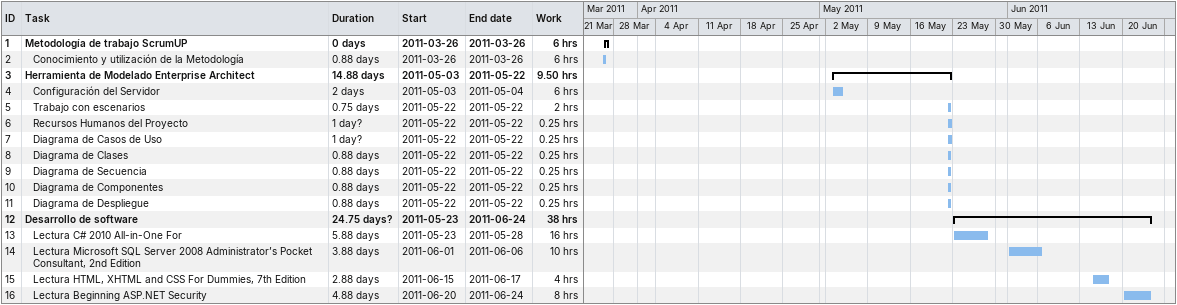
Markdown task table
| ID | Level | Task | Duration | Start | Finish | Work (h) |
|---|---|---|---|---|---|---|
| 1 | 1 | **Metodología de trabajo ScrumUP** | 0d | 2011-03-26 | 2011-03-26 | 6 |
| 2 | 2 | Conocimiento y utilización de la Metodología | 0.88d | 2011-03-26 | 2011-03-26 | 6 |
| 3 | 1 | **Herramienta de Modelado Enterprise Architect** | 14.88d | 2011-05-03 | 2011-05-22 | 9.50 |
| 4 | 2 | Configuración del Servidor | 2d | 2011-05-03 | 2011-05-04 | 6 |
| 5 | 2 | Trabajo con escenarios | 0.75d | 2011-05-22 | 2011-05-22 | 2 |
| 6 | 2 | Recursos Humanos del Proyecto | 1d? | 2011-05-22 | 2011-05-22 | 0.25 |
| 7 | 2 | Diagrama de Casos de Uso | 1d? | 2011-05-22 | 2011-05-22 | 0.25 |
| 8 | 2 | Diagrama de Clases | 0.88d | 2011-05-22 | 2011-05-22 | 0.25 |
| 9 | 2 | Diagrama de Secuencia | 0.88d | 2011-05-22 | 2011-05-22 | 0.25 |
| 10 | 2 | Diagrama de Componentes | 0.88d | 2011-05-22 | 2011-05-22 | 0.25 |
| 11 | 2 | Diagrama de Despliegue | 0.88d | 2011-05-22 | 2011-05-22 | 0.25 |
| 12 | 1 | **Desarrollo de software** | 24.75d? | 2011-05-23 | 2011-06-24 | 38 |
| 13 | 2 | Lectura C# 2010 All-in-One For | 5.88d | 2011-05-23 | 2011-05-28 | 16 |
| 14 | 2 | Lectura Microsoft SQL Server 2008 Administrator’s Pocket Consultant, 2nd Edition | 3.88d | 2011-06-01 | 2011-06-06 | 10 |
| 15 | 2 | Lectura HTML, XHTML and CSS For Dummies, 7th Edition | 2.88d | 2011-06-15 | 2011-06-17 | 4 |
| 16 | 2 | Lectura Beginning ASP.NET Security | 4.88d | 2011-06-20 | 2011-06-24 | 8 |
